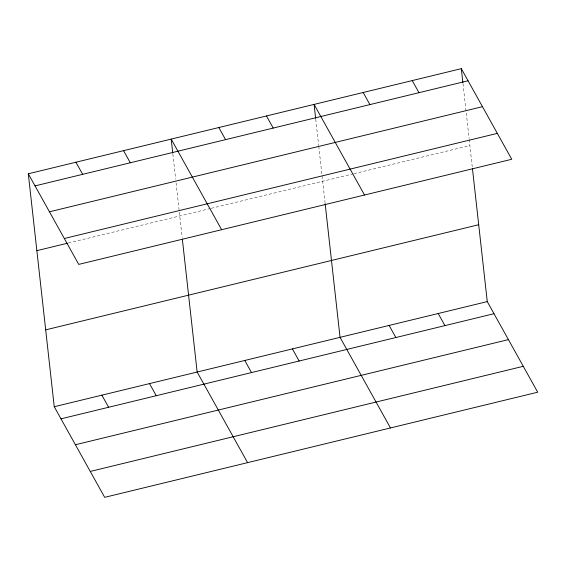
<?xml version="1.0" encoding="UTF-8"?>
<svg xmlns="http://www.w3.org/2000/svg" width="566" height="566" viewBox="0 0 566 566"><rect width="100%" height="100%" fill="white"/><g stroke="black" fill="none" stroke-linecap="round" stroke-linejoin="round"><path stroke-width="0.42" stroke-dasharray="2.83 2.12" d="M68.337 243.019L210.382 208.529M211.231 208.323L353.113 173.875M353.962 173.67L469.879 145.533M462.974 83.513L469.101 138.543M469.2 139.413L472.369 167.911M315.743 119.256L318.665 145.462M318.764 146.332L325.054 202.798M172.849 153.945L175.672 179.281M176.061 182.776L182.153 237.487"/><path stroke-width="0.85" d="M28.3 173.79L461.318 68.663L511.749 159.272L78.738 264.4L28.3 173.79L54.251 406.728L104.682 497.337L537.7 392.21L487.262 301.6L472.469 168.774M35.042 185.896L468.054 80.768M49.461 211.804L482.473 106.677M64.319 238.498L497.33 133.371M36.861 250.66L67.481 243.224M45.683 329.858L478.702 224.73M54.251 406.728L487.262 301.6M60.987 418.833L494.005 313.705M75.405 444.742L508.424 339.614M90.263 471.436L523.281 366.308M412.239 80.577L418.982 92.683M363.167 92.491L369.909 104.597M438.19 313.514L444.933 325.62M364.525 195.015L314.088 104.406L315.651 118.379M389.118 325.429L395.853 337.534M266.459 115.966L273.201 128.079M390.476 427.953L340.039 337.343L325.146 203.654M218.83 127.534L225.565 139.639M292.41 348.904L299.145 361.016M221.631 229.711L171.194 139.095L172.75 153.075M244.774 360.471L251.516 372.577M123.565 150.662L130.3 162.767M247.583 462.648L197.145 372.032L182.351 239.206M75.929 162.223L82.671 174.335M149.509 383.599L156.251 395.705M101.88 395.16L108.622 407.272M461.318 68.663L462.875 82.636"/></g></svg>
